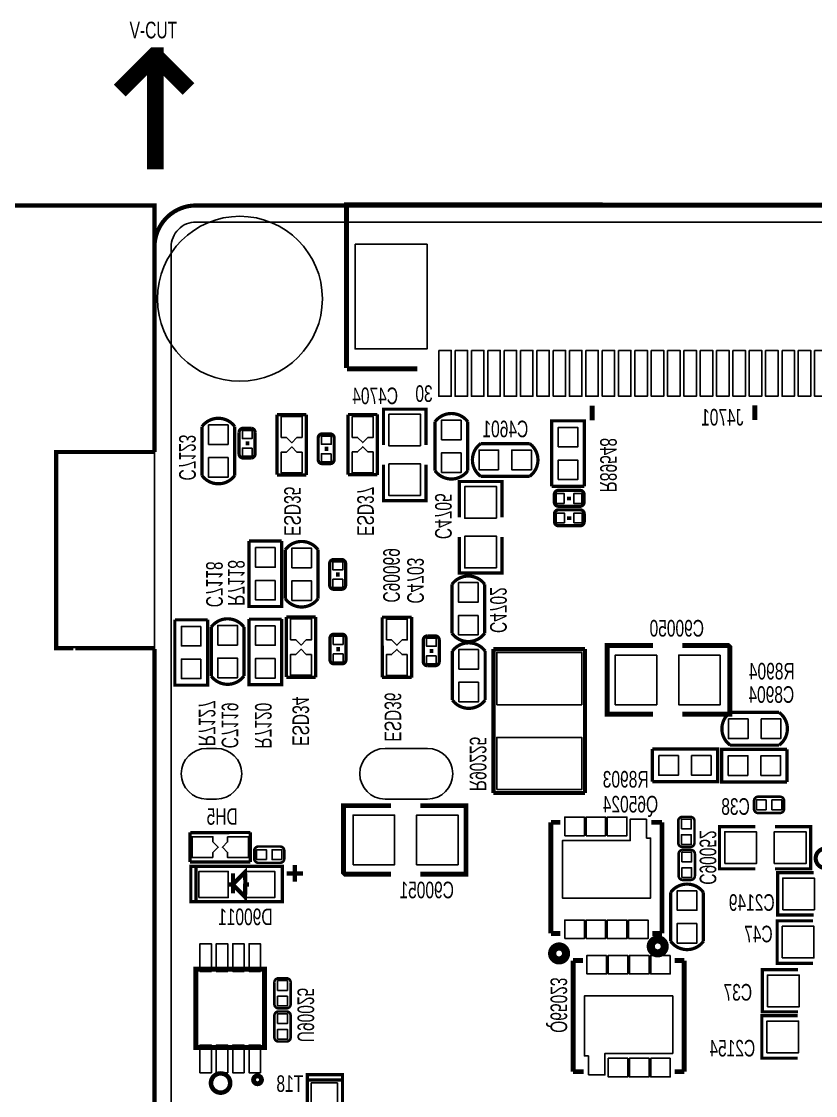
# Model space of a CAD drawing. Extents: x -74 to 86, y -67 to 30.
# Drawn here: x -37.12 to -12.83, y -3.31 to 29.56 of the extents above; entities that cross this region are included whole.
import ezdxf

# ---------------------------------------------------------------- set-up
doc = ezdxf.new("R2010")
doc.units = 0
for name, color, linetype in [('BG_OUTLINE', 3, 'CONTINUOUS'), ('BG_SILKSCREEN_BOTTOM', 2, 'CONTINUOUS'), ('PG_SILKSCREEN_BOTTOM', 6, 'CONTINUOUS'), ('PIN_SOLDERMASK_BOTTOM', 7, 'CONTINUOUS'), ('RD_SILKSCREEN_BOTTOM', 8, 'CONTINUOUS'), ('RKI_ALL', 9, 'CONTINUOUS')]:
    doc.layers.add(name, color=color, linetype=linetype)

msp = doc.modelspace()

# ---------------------------------------------------------------- linework, layer by layer
at = {"layer": 'BG_OUTLINE'}
for points, const_width in [([(-33.024826, 25.028906), (-33.024826, 28.508706), (-33.050226, 28.508706), (-34.117026, 27.441906)], 0.508), ([(-33.024826, 28.508706), (-32.008826, 27.492706)], 0.508), ([(-33.055306, 16.382746), (-36.058348, 16.382746), (-36.058348, 10.382758), (-35.53841, 10.382758)], 0.127), ([(-35.53841, 10.380472), (-35.53841, 10.382758), (-33.055306, 10.382758)], 0.127)]:
    msp.add_lwpolyline(points, dxfattribs=dict(at, const_width=const_width))
at = {"layer": 'BG_OUTLINE', "const_width": 0.127}
for points in [[(-40.896794, 22.658578, -0.414214), (-39.626794, 23.928578), (-33.050226, 23.928578), (-33.050226, 22.658578)], [(-33.050226, 16.384778), (-33.050226, 22.658578, -0.414214), (-31.780226, 23.928578)], [(-31.805626, 23.928578), (21.381974, 23.928578, -0.414214), (22.651974, 22.658578)], [(-31.780226, -67.071494, -0.414214), (-33.050226, -65.801494), (-33.050226, 10.360406)]]:
    msp.add_lwpolyline(points, format="xyb", dxfattribs=at)
at = {"layer": 'BG_OUTLINE'}
for points in [[(22.651974, -65.801494, -0.414214), (21.381974, -67.071494), (-31.780226, -67.071494, -0.414214), (-33.050226, -65.801494), (-33.050226, 22.658578, -0.414214), (-31.780226, 23.928578), (21.381974, 23.928578, -0.414214), (22.651974, 22.658578)], [(21.381974, 23.928578), (-31.780226, 23.928578, 0.414214), (-33.050226, 22.658578), (-33.050226, -65.801494, 0.414214), (-31.780226, -67.071494), (21.381974, -67.071494, 0.414214), (22.651974, -65.801494), (22.651974, 22.658578, 0.414214)]]:
    msp.add_lwpolyline(points, format="xyb", close=True, dxfattribs=at)
at = {"layer": 'PG_SILKSCREEN_BOTTOM'}
for points, const_width in [([(-27.172666, 18.951702), (-27.172666, 23.950422), (-6.593586, 23.930102), (-6.593586, 18.972022)], 0.1524), ([(-25.013666, 18.931382), (-27.162506, 18.931382)], 0.1524), ([(-27.162506, 18.931382), (-26.784046, 18.931382)], 0.1524), ([(-19.664426, 17.801082), (-19.664426, 17.351502)], 0.14986), ([(-14.683486, 17.811242), (-14.683486, 17.361662)], 0.14986), ([(-29.303218, 17.528032), (-28.403042, 17.528032)], 0.100076), ([(-29.30017, 15.686278), (-29.30271, 17.525238)], 0.100076), ([(-28.40355, 17.530318), (-28.40355, 15.681198)], 0.100076), ([(-27.130248, 17.532096), (-26.230072, 17.532096)], 0.100076), ([(-27.1272, 15.690342), (-27.12974, 17.529302)], 0.100076), ([(-26.23058, 17.534382), (-26.23058, 15.685262)], 0.100076), ([(-26.044398, 16.596614), (-26.044398, 17.696434), (-24.743918, 17.696434), (-24.743918, 16.596614)], 0.09906), ([(-31.597092, 15.665196), (-31.597092, 17.163796)], 0.09906), ([(-30.596332, 17.163796), (-30.596332, 15.665196)], 0.09906), ([(-30.09392, 17.110456), (-30.34284, 17.110456)], 0.09906), ([(-24.467312, 15.811246), (-24.467312, 17.309846)], 0.09906), ([(-23.466552, 17.309846), (-23.466552, 15.811246)], 0.09906), ([(-20.901406, 15.337536), (-20.901406, 17.339056), (-19.900646, 17.339056), (-19.900646, 15.337536)], 0.09906), ([(-27.67457, 16.93799), (-27.92349, 16.93799)], 0.09906), ([(-30.15234, 16.650716), (-30.2641, 16.650716)], 0.12954), ([(-27.73299, 16.47825), (-27.84475, 16.47825)], 0.12954), ([(-23.071074, 16.641826), (-21.572474, 16.641826)], 0.09906), ([(-26.044398, 15.997174), (-26.044398, 14.897354), (-24.743918, 14.897354), (-24.743918, 15.997174)], 0.09906), ([(-28.403042, 15.683484), (-29.303218, 15.683484)], 0.100076), ([(-26.230072, 15.687548), (-27.130248, 15.687548)], 0.100076), ([(-23.722076, 14.380972), (-23.722076, 15.480792), (-22.421596, 15.480792), (-22.421596, 14.380972)], 0.09906), ([(-21.572474, 15.641066), (-23.071074, 15.641066)], 0.09906), ([(-19.900646, 15.337536), (-20.901406, 15.337536)], 0.09906), ([(-19.90852, 14.843252), (-19.90852, 15.092172)], 0.09906), ([(-20.36826, 14.901672), (-20.36826, 15.013432)], 0.12954), ([(-20.363688, 14.306296), (-20.363688, 14.418056)], 0.12954), ([(-19.903948, 14.247876), (-19.903948, 14.496796)], 0.09906), ([(-23.722076, 13.781532), (-23.722076, 12.681712), (-22.421596, 12.681712), (-22.421596, 13.781532)], 0.09906), ([(-30.15869, 13.65885), (-29.15793, 13.65885)], 0.09906), ([(-29.15793, 13.65885), (-29.15793, 11.65733), (-30.15869, 11.65733), (-30.15869, 13.65885)], 0.09906), ([(-29.049472, 11.895582), (-29.049472, 13.394182)], 0.09906), ([(-28.048712, 13.394182), (-28.048712, 11.895582)], 0.09906), ([(-27.323034, 13.093954), (-27.571954, 13.093954)], 0.09906), ([(-27.381454, 12.634214), (-27.493214, 12.634214)], 0.12954), ([(-23.950168, 10.837672), (-23.950168, 12.336272)], 0.09906), ([(-22.949408, 12.336272), (-22.949408, 10.837672)], 0.09906), ([(-32.428434, 11.250422), (-31.427674, 11.250422)], 0.09906), ([(-31.427674, 11.250422), (-31.427674, 9.248902), (-32.428434, 9.248902), (-32.428434, 11.250422)], 0.09906), ([(-30.157674, 11.270234), (-29.156914, 11.270234)], 0.09906), ([(-29.156914, 11.270234), (-29.156914, 9.268714), (-30.157674, 9.268714), (-30.157674, 11.270234)], 0.09906), ([(-29.016706, 11.337544), (-28.11653, 11.337544)], 0.100076), ([(-29.013658, 9.49579), (-29.016198, 11.33475)], 0.100076), ([(-28.117038, 11.33983), (-28.117038, 9.49071)], 0.100076), ([(-26.086308, 11.331448), (-25.186132, 11.331448)], 0.100076), ([(-26.08326, 9.489694), (-26.0858, 11.328654)], 0.100076), ([(-25.18664, 11.333734), (-25.18664, 9.484614)], 0.100076), ([(-31.315152, 9.529064), (-31.315152, 11.027664)], 0.09906), ([(-30.314392, 11.027664), (-30.314392, 9.529064)], 0.09906), ([(-27.31262, 10.81151), (-27.56154, 10.81151)], 0.09906), ([(-24.459438, 10.7569), (-24.708358, 10.7569)], 0.09906), ([(-17.799304, 10.46099), (-19.198844, 10.46099), (-19.198844, 8.36295), (-17.799304, 8.36295)], 0.14986), ([(-16.900144, 10.46099), (-15.500604, 10.46099), (-15.449804, 10.41273), (-15.449804, 8.36295), (-16.900144, 8.36295)], 0.14986), ([(-27.37104, 10.35177), (-27.4828, 10.35177)], 0.12954), ([(-24.517858, 10.29716), (-24.629618, 10.29716)], 0.12954), ([(-23.936452, 8.794242), (-23.936452, 10.292842)], 0.09906), ([(-22.935692, 10.292842), (-22.935692, 8.794242)], 0.09906), ([(-22.680168, 10.353294), (-22.680168, 5.953506)], 0.127), ([(-19.880072, 10.353294), (-22.680168, 10.353294)], 0.127), ([(-19.880072, 5.953506), (-19.880072, 10.353294)], 0.127), ([(-28.11653, 9.492996), (-29.016706, 9.492996)], 0.100076), ([(-25.186132, 9.4869), (-26.086308, 9.4869)], 0.100076), ([(-15.439898, 8.41629), (-13.941298, 8.41629)], 0.09906), ([(-17.822418, 6.29412), (-17.822418, 7.29488)], 0.09906), ([(-17.822418, 7.29488), (-15.820898, 7.29488), (-15.820898, 6.29412), (-17.822418, 6.29412)], 0.09906), ([(-13.69695, 6.28904), (-15.69847, 6.28904), (-15.69847, 7.2898), (-13.69695, 7.2898)], 0.09906), ([(-13.941298, 7.41553), (-15.439898, 7.41553)], 0.09906), ([(-13.69695, 7.2898), (-13.69695, 6.28904)], 0.09906), ([(-22.680168, 5.953506), (-19.880072, 5.953506)], 0.127), ([(-25.818084, 3.465576), (-27.217624, 3.465576), (-27.268424, 3.513836), (-27.268424, 5.563616), (-25.818084, 5.563616)], 0.14986), ([(-24.918924, 3.465576), (-23.519384, 3.465576), (-23.519384, 5.563616), (-24.918924, 5.563616)], 0.14986), ([(-13.78966, 5.46862), (-13.78966, 5.70738)], 0.07874), ([(-20.924012, 5.054092), (-20.635976, 5.054092)], 0.150114), ([(-20.924012, 1.654048), (-20.924012, 5.054092)], 0.150114), ([(-17.523968, 5.054092), (-17.850358, 5.054092)], 0.150114), ([(-17.523968, 1.654048), (-17.523968, 5.054092)], 0.150114), ([(-14.67231, 4.917694), (-15.76451, 4.917694), (-15.76451, 3.629914), (-14.67231, 3.629914)], 0.09906), ([(-14.06271, 4.917694), (-12.97305, 4.917694), (-12.97305, 3.629914), (-14.06271, 3.629914)], 0.09906), ([(-31.961074, 3.842512), (-31.961074, 4.742688)], 0.100076), ([(-31.95828, 4.73964), (-30.11932, 4.74218)], 0.100076), ([(-30.116526, 4.742688), (-30.116526, 3.842512)], 0.100076), ([(-16.89862, 4.30149), (-16.65986, 4.30149)], 0.07874), ([(-29.08046, 3.94462), (-29.08046, 4.18338)], 0.07874), ([(-30.11424, 3.84302), (-31.96336, 3.84302)], 0.100076), ([(-31.78048, 3.7084), (-31.78048, 2.64922), (-31.79064, 2.6289)], 0.09906), ([(-28.76042, 3.74904), (-28.76042, 3.2385)], 0.12954), ([(-28.76042, 3.74904), (-28.76042, 3.2385)], 0.12954), ([(-30.65018, 3.48996), (-30.65018, 2.88036)], 0.12954), ([(-28.5115, 3.48996), (-29.01188, 3.48996)], 0.12954), ([(-28.5115, 3.48996), (-29.01188, 3.48996)], 0.12954), ([(-16.886682, 3.291078), (-16.647922, 3.291078)], 0.07874), ([(-12.886182, 3.514852), (-13.986002, 3.514852), (-13.986002, 2.214372), (-12.886182, 2.214372)], 0.09906), ([(-30.66034, 3.1496), (-30.78988, 3.1496)], 0.12954), ([(-30.28188, 3.1496), (-30.15996, 3.1496)], 0.12954), ([(-17.258538, 1.411986), (-17.258538, 2.910586)], 0.09906), ([(-16.257778, 2.910586), (-16.257778, 1.411986)], 0.09906), ([(-12.901168, 2.040128), (-14.000988, 2.040128), (-14.000988, 0.739648), (-12.901168, 0.739648)], 0.09906), ([(-20.63623, 1.654048), (-20.924012, 1.654048)], 0.150114), ([(-17.824958, 1.654048), (-17.523968, 1.654048)], 0.150114), ([(-20.24507, 0.823722), (-20.24507, -2.576322)], 0.150114), ([(-19.94408, 0.823722), (-20.24507, 0.823722)], 0.150114), ([(-17.132808, 0.823722), (-16.845026, 0.823722)], 0.150114), ([(-16.845026, 0.823722), (-16.845026, -2.576322)], 0.150114), ([(-13.362432, 0.546608), (-14.454632, 0.546608), (-14.454632, -0.743966), (-13.362432, -0.743712)], 0.09906), ([(-29.01442, 0.28194), (-29.25318, 0.28194)], 0.07874), ([(-13.36929, -0.862584), (-14.46911, -0.862584), (-14.46911, -2.163064), (-13.36929, -2.163064)], 0.09906), ([(-29.25318, -1.65354), (-29.01442, -1.65354)], 0.07874), ([(-20.24507, -2.576322), (-19.91868, -2.576322)], 0.150114), ([(-16.845026, -2.576322), (-17.133062, -2.576322)], 0.150114), ([(-27.297634, -2.829306), (-28.356814, -2.829306), (-28.377134, -2.819146)], 0.09906)]:
    msp.add_lwpolyline(points, dxfattribs=dict(at, const_width=const_width))
for points, const_width in [([(-31.597092, 17.163796, -0.504821), (-30.596332, 17.163796)], 0.09906), ([(-24.467312, 17.309846, -0.504821), (-23.466552, 17.309846)], 0.09906), ([(-30.34284, 17.110456, 0.396032), (-30.46222, 16.991076)], 0.09906), ([(-29.97454, 16.320516), (-29.97454, 16.991076, 0.395283), (-30.09392, 17.110456)], 0.09906), ([(-30.46222, 16.991076), (-30.46222, 16.320516, 0.397554), (-30.34284, 16.201136)], 0.09906), ([(-27.92349, 16.93799, 0.396032), (-28.04287, 16.81861)], 0.09906), ([(-28.04287, 16.81861), (-28.04287, 16.14805, 0.397554), (-27.92349, 16.02867)], 0.09906), ([(-27.55519, 16.14805), (-27.55519, 16.81861, 0.395283), (-27.67457, 16.93799)], 0.09906), ([(-23.071074, 16.641826, 0.505878), (-23.071074, 15.641066)], 0.09906), ([(-21.572474, 16.641826, -0.504821), (-21.572474, 15.641066)], 0.09906), ([(-30.34284, 16.201136), (-30.09392, 16.201136, 0.396798), (-29.97454, 16.320516)], 0.09906), ([(-27.92349, 16.02867), (-27.67457, 16.02867, 0.396798), (-27.55519, 16.14805)], 0.09906), ([(-24.467312, 15.811246, 0.505878), (-23.466552, 15.811246)], 0.09906), ([(-31.597092, 15.665196, 0.505878), (-30.596332, 15.665196)], 0.09906), ([(-20.0279, 15.211552), (-20.69846, 15.211552, 0.397554), (-20.81784, 15.092172)], 0.09906), ([(-20.81784, 15.092172), (-20.81784, 14.843252, 0.396798), (-20.69846, 14.723872)], 0.09906), ([(-19.90852, 15.092172, 0.396032), (-20.0279, 15.211552)], 0.09906), ([(-20.69846, 14.723872), (-20.0279, 14.723872, 0.395283), (-19.90852, 14.843252)], 0.09906), ([(-20.023328, 14.616176), (-20.693888, 14.616176, 0.397554), (-20.813268, 14.496796)], 0.09906), ([(-20.813268, 14.496796), (-20.813268, 14.247876, 0.396798), (-20.693888, 14.128496)], 0.09906), ([(-19.903948, 14.496796, 0.396032), (-20.023328, 14.616176)], 0.09906), ([(-20.693888, 14.128496), (-20.023328, 14.128496, 0.395283), (-19.903948, 14.247876)], 0.09906), ([(-28.048712, 13.394182, 0.505878), (-29.049472, 13.394182)], 0.09906), ([(-27.571954, 13.093954, 0.396032), (-27.691334, 12.974574)], 0.09906), ([(-27.691334, 12.974574), (-27.691334, 12.304014, 0.397554), (-27.571954, 12.184634)], 0.09906), ([(-27.203654, 12.304014), (-27.203654, 12.974574, 0.395283), (-27.323034, 13.093954)], 0.09906), ([(-23.950168, 12.336272, -0.504821), (-22.949408, 12.336272)], 0.09906), ([(-27.571954, 12.184634), (-27.323034, 12.184634, 0.396798), (-27.203654, 12.304014)], 0.09906), ([(-28.048712, 11.895582, -0.504821), (-29.049472, 11.895582)], 0.09906), ([(-30.314392, 11.027664, 0.505878), (-31.315152, 11.027664)], 0.09906), ([(-27.56154, 10.81151, 0.396032), (-27.68092, 10.69213)], 0.09906), ([(-27.19324, 10.02157), (-27.19324, 10.69213, 0.395283), (-27.31262, 10.81151)], 0.09906), ([(-23.950168, 10.837672, 0.505878), (-22.949408, 10.837672)], 0.09906), ([(-27.68092, 10.69213), (-27.68092, 10.02157, 0.397554), (-27.56154, 9.90219)], 0.09906), ([(-24.708358, 10.7569, 0.396032), (-24.827738, 10.63752)], 0.09906), ([(-24.827738, 10.63752), (-24.827738, 9.96696, 0.397554), (-24.708358, 9.84758)], 0.09906), ([(-24.340058, 9.96696), (-24.340058, 10.63752, 0.395283), (-24.459438, 10.7569)], 0.09906), ([(-23.936452, 10.292842, -0.504821), (-22.935692, 10.292842)], 0.09906), ([(-27.56154, 9.90219), (-27.31262, 9.90219, 0.396798), (-27.19324, 10.02157)], 0.09906), ([(-24.708358, 9.84758), (-24.459438, 9.84758, 0.396798), (-24.340058, 9.96696)], 0.09906), ([(-30.314392, 9.529064, -0.504821), (-31.315152, 9.529064)], 0.09906), ([(-23.936452, 8.794242, 0.505878), (-22.935692, 8.794242)], 0.09906), ([(-15.439898, 7.41553, -0.504821), (-15.439898, 8.41629)], 0.09906), ([(-13.941298, 7.41553, 0.505878), (-13.941298, 8.41629)], 0.09906), ([(-13.9192, 5.83692), (-14.5796, 5.83692, 0.42804), (-14.70914, 5.70738)], 0.07874), ([(-14.70914, 5.70738), (-14.70914, 5.46862, 0.42804), (-14.5796, 5.33908)], 0.07874), ([(-13.78966, 5.70738, 0.42804), (-13.9192, 5.83692)], 0.07874), ([(-16.65986, 5.22097), (-16.89862, 5.22097, 0.42804), (-17.02816, 5.09143)], 0.07874), ([(-16.53032, 4.43103), (-16.53032, 5.09143, 0.42804), (-16.65986, 5.22097)], 0.07874), ([(-14.5796, 5.33908), (-13.9192, 5.33908, 0.42804), (-13.78966, 5.46862)], 0.07874), ([(-17.02816, 5.09143), (-17.02816, 4.43103, 0.42804), (-16.89862, 4.30149)], 0.07874), ([(-29.21, 4.31292), (-29.8704, 4.31292, 0.42804), (-29.99994, 4.18338)], 0.07874), ([(-29.08046, 4.18338, 0.42804), (-29.21, 4.31292)], 0.07874), ([(-16.65986, 4.30149, 0.42804), (-16.53032, 4.43103)], 0.07874), ([(-29.99994, 4.18338), (-29.99994, 3.94462, 0.42804), (-29.8704, 3.81508)], 0.07874), ([(-29.8704, 3.81508), (-29.21, 3.81508, 0.42804), (-29.08046, 3.94462)], 0.07874), ([(-16.647922, 4.210558), (-16.886682, 4.210558, 0.42804), (-17.016222, 4.081018)], 0.07874), ([(-17.016222, 4.081018), (-17.016222, 3.420618, 0.42804), (-16.886682, 3.291078)], 0.07874), ([(-16.518382, 3.420618), (-16.518382, 4.081018, 0.42804), (-16.647922, 4.210558)], 0.07874), ([(-16.647922, 3.291078, 0.42804), (-16.518382, 3.420618)], 0.07874), ([(-17.258538, 2.910586, -0.504821), (-16.257778, 2.910586)], 0.09906), ([(-17.258538, 1.411986, 0.505878), (-16.257778, 1.411986)], 0.09906), ([(-29.25318, 0.28194, 0.42804), (-29.38272, 0.1524)], 0.07874), ([(-29.38272, 0.1524), (-29.38272, -0.508, 0.42804), (-29.25318, -0.63754)], 0.07874), ([(-28.88488, -0.508), (-28.88488, 0.1524, 0.42804), (-29.01442, 0.28194)], 0.07874), ([(-29.25318, -0.63754), (-29.01442, -0.63754, 0.42804), (-28.88488, -0.508)], 0.07874), ([(-29.01442, -0.73406), (-29.25318, -0.73406, 0.42804), (-29.38272, -0.8636)], 0.07874), ([(-29.38272, -0.8636), (-29.38272, -1.524, 0.42804), (-29.25318, -1.65354)], 0.07874), ([(-28.88488, -1.524), (-28.88488, -0.8636, 0.42804), (-29.01442, -0.73406)], 0.07874), ([(-29.01442, -1.65354, 0.42804), (-28.88488, -1.524)], 0.07874)]:
    msp.add_lwpolyline(points, format="xyb", dxfattribs=dict(at, const_width=const_width))
for points, const_width in [([(-12.222226, 3.95224, 1), (-12.822174, 3.95224, 1)], 0.127), ([(-20.4597, 1.041654, 1), (-20.885912, 1.041654, 1)], 0.249936), ([(-17.441926, 1.258316, 1), (-17.868138, 1.258316, 1)], 0.249936), ([(-30.728666, -2.92354, 1), (-31.328614, -2.92354, 1)], 0.127), ([(-29.778706, -2.824988, 1), (-30.019294, -2.825012, 1)], 0.14986)]:
    msp.add_lwpolyline(points, format="xyb", close=True, dxfattribs=dict(at, const_width=const_width))
for points, const_width in [([(-29.14142, 3.7084), (-31.93034, 3.7084), (-31.9405, 3.7084), (-31.9405, 2.6289), (-31.93034, 2.6289), (-29.14142, 2.6289)], 0.09906), ([(-30.66034, 3.1496), (-30.28188, 3.5306), (-30.27172, 3.24866), (-30.28188, 2.7686)], 0.12954), ([(-29.683964, 0.564896), (-31.784036, 0.564896), (-31.784036, -1.834896), (-29.683964, -1.834896)], 0.1524), ([(-27.297634, -5.468366), (-27.297634, -2.679446), (-27.297634, -2.669286), (-28.377134, -2.669286), (-28.377134, -2.679446), (-28.377134, -5.468366)], 0.09906)]:
    msp.add_lwpolyline(points, close=True, dxfattribs=dict(at, const_width=const_width))
at = {"layer": 'PIN_SOLDERMASK_BOTTOM'}
for points in [[(-26.913586, 22.741382), (-26.913586, 19.540982), (-24.713946, 19.540982), (-24.713946, 22.741382)], [(-24.353266, 19.491452), (-24.353266, 18.091912), (-23.972266, 18.091912), (-23.972266, 19.491452)], [(-23.852886, 19.491452), (-23.852886, 18.091912), (-23.471886, 18.091912), (-23.471886, 19.491452)], [(-23.355046, 19.491452), (-23.355046, 18.091912), (-22.974046, 18.091912), (-22.974046, 19.491452)], [(-22.854666, 19.491452), (-22.854666, 18.091912), (-22.473666, 18.091912), (-22.473666, 19.491452)], [(-22.354286, 19.491452), (-22.354286, 18.091912), (-21.973286, 18.091912), (-21.973286, 19.491452)], [(-21.853906, 19.491452), (-21.853906, 18.091912), (-21.472906, 18.091912), (-21.472906, 19.491452)], [(-21.353526, 19.491452), (-21.353526, 18.091912), (-20.972526, 18.091912), (-20.972526, 19.491452)], [(-20.853146, 19.491452), (-20.853146, 18.091912), (-20.472146, 18.091912), (-20.472146, 19.491452)], [(-20.355306, 19.491452), (-20.355306, 18.091912), (-19.974306, 18.091912), (-19.974306, 19.491452)], [(-19.854926, 19.491452), (-19.854926, 18.091912), (-19.473926, 18.091912), (-19.473926, 19.491452)], [(-19.354546, 19.491452), (-19.354546, 18.091912), (-18.973546, 18.091912), (-18.973546, 19.491452)], [(-18.854166, 19.491452), (-18.854166, 18.091912), (-18.473166, 18.091912), (-18.473166, 19.491452)], [(-18.353786, 19.491452), (-18.353786, 18.091912), (-17.972786, 18.091912), (-17.972786, 19.491452)], [(-17.853406, 19.491452), (-17.853406, 18.091912), (-17.472406, 18.091912), (-17.472406, 19.491452)], [(-17.353026, 19.491452), (-17.353026, 18.091912), (-16.972026, 18.091912), (-16.972026, 19.491452)], [(-16.855186, 19.491452), (-16.855186, 18.091912), (-16.474186, 18.091912), (-16.474186, 19.491452)], [(-16.354806, 19.491452), (-16.354806, 18.091912), (-15.973806, 18.091912), (-15.973806, 19.491452)], [(-15.854426, 19.491452), (-15.854426, 18.091912), (-15.473426, 18.091912), (-15.473426, 19.491452)], [(-15.354046, 19.491452), (-15.354046, 18.091912), (-14.973046, 18.091912), (-14.973046, 19.491452)], [(-14.853666, 19.491452), (-14.853666, 18.091912), (-14.472666, 18.091912), (-14.472666, 19.491452)], [(-14.353286, 19.491452), (-14.353286, 18.091912), (-13.972286, 18.091912), (-13.972286, 19.491452)], [(-13.852906, 19.491452), (-13.852906, 18.091912), (-13.471906, 18.091912), (-13.471906, 19.491452)], [(-13.355066, 19.491452), (-13.355066, 18.091912), (-12.974066, 18.091912), (-12.974066, 19.491452)], [(-12.854686, 19.491452), (-12.854686, 18.091912), (-12.473686, 18.091912), (-12.473686, 19.491452)], [(-29.17317, 16.829278), (-29.01315, 16.829278), (-28.85313, 16.669258), (-28.69311, 16.829278), (-28.53309, 16.829278), (-28.53309, 17.466818), (-29.17317, 17.466818)], [(-27.0002, 16.833342), (-26.84018, 16.833342), (-26.68016, 16.673322), (-26.52014, 16.833342), (-26.36012, 16.833342), (-26.36012, 17.470882), (-27.0002, 17.470882)], [(-24.909018, 16.571214), (-24.909018, 17.541494), (-25.879298, 17.541494), (-25.879298, 16.571214)], [(-30.796992, 17.214596), (-31.396432, 17.214596), (-31.396432, 16.615156), (-30.796992, 16.615156)], [(-23.667212, 17.360646), (-24.266652, 17.360646), (-24.266652, 16.761206), (-23.667212, 16.761206)], [(-20.700746, 16.538956), (-20.101306, 16.538956), (-20.101306, 17.138396), (-20.700746, 17.138396)], [(-30.06344, 17.044416), (-30.36316, 17.044416), (-30.36316, 16.795496), (-30.06344, 16.795496)], [(-27.64409, 16.87195), (-27.94381, 16.87195), (-27.94381, 16.62303), (-27.64409, 16.62303)], [(-30.06344, 16.505936), (-30.36316, 16.505936), (-30.36316, 16.257016), (-30.06344, 16.257016)], [(-28.53309, 16.382238), (-28.69311, 16.382238), (-28.85313, 16.542258), (-29.01315, 16.382238), (-29.17317, 16.382238), (-29.17317, 15.744698), (-28.53309, 15.744698)], [(-26.36012, 16.386302), (-26.52014, 16.386302), (-26.68016, 16.546322), (-26.84018, 16.386302), (-27.0002, 16.386302), (-27.0002, 15.748762), (-26.36012, 15.748762)], [(-22.522434, 15.841726), (-22.522434, 16.441166), (-23.121874, 16.441166), (-23.121874, 15.841726)], [(-21.521674, 15.841726), (-21.521674, 16.441166), (-22.121114, 16.441166), (-22.121114, 15.841726)], [(-30.796992, 16.213836), (-31.396432, 16.213836), (-31.396432, 15.614396), (-30.796992, 15.614396)], [(-27.64409, 16.33347), (-27.94381, 16.33347), (-27.94381, 16.08455), (-27.64409, 16.08455)], [(-23.667212, 16.359886), (-24.266652, 16.359886), (-24.266652, 15.760446), (-23.667212, 15.760446)], [(-20.700746, 15.538196), (-20.101306, 15.538196), (-20.101306, 16.137636), (-20.700746, 16.137636)], [(-24.909018, 15.052294), (-24.909018, 16.022574), (-25.879298, 16.022574), (-25.879298, 15.052294)], [(-22.586696, 14.355572), (-22.586696, 15.325852), (-23.556976, 15.325852), (-23.556976, 14.355572)], [(-20.51304, 14.812772), (-20.51304, 15.112492), (-20.76196, 15.112492), (-20.76196, 14.812772)], [(-19.97456, 14.812772), (-19.97456, 15.112492), (-20.22348, 15.112492), (-20.22348, 14.812772)], [(-20.508468, 14.217396), (-20.508468, 14.517116), (-20.757388, 14.517116), (-20.757388, 14.217396)], [(-19.969988, 14.217396), (-19.969988, 14.517116), (-20.218908, 14.517116), (-20.218908, 14.217396)], [(-22.586696, 12.836652), (-22.586696, 13.806932), (-23.556976, 13.806932), (-23.556976, 12.836652)], [(-29.35859, 13.45819), (-29.95803, 13.45819), (-29.95803, 12.85875), (-29.35859, 12.85875)], [(-28.848812, 12.845542), (-28.249372, 12.845542), (-28.249372, 13.444982), (-28.848812, 13.444982)], [(-27.292554, 13.027914), (-27.592274, 13.027914), (-27.592274, 12.778994), (-27.292554, 12.778994)], [(-27.292554, 12.489434), (-27.592274, 12.489434), (-27.592274, 12.240514), (-27.292554, 12.240514)], [(-29.35859, 12.45743), (-29.95803, 12.45743), (-29.95803, 11.85799), (-29.35859, 11.85799)], [(-28.848812, 11.844782), (-28.249372, 11.844782), (-28.249372, 12.444222), (-28.848812, 12.444222)], [(-23.150068, 12.387072), (-23.749508, 12.387072), (-23.749508, 11.787632), (-23.150068, 11.787632)], [(-28.886658, 10.63879), (-28.726638, 10.63879), (-28.566618, 10.47877), (-28.406598, 10.63879), (-28.246578, 10.63879), (-28.246578, 11.27633), (-28.886658, 11.27633)], [(-25.95626, 10.632694), (-25.79624, 10.632694), (-25.63622, 10.472674), (-25.4762, 10.632694), (-25.31618, 10.632694), (-25.31618, 11.270234), (-25.95626, 11.270234)], [(-23.150068, 11.386312), (-23.749508, 11.386312), (-23.749508, 10.786872), (-23.150068, 10.786872)], [(-31.628334, 11.049762), (-32.227774, 11.049762), (-32.227774, 10.450322), (-31.628334, 10.450322)], [(-31.114492, 10.479024), (-30.515052, 10.479024), (-30.515052, 11.078464), (-31.114492, 11.078464)], [(-29.357574, 11.069574), (-29.957014, 11.069574), (-29.957014, 10.470134), (-29.357574, 10.470134)], [(-27.28214, 10.74547), (-27.58186, 10.74547), (-27.58186, 10.49655), (-27.28214, 10.49655)], [(-24.428958, 10.69086), (-24.728678, 10.69086), (-24.728678, 10.44194), (-24.428958, 10.44194)], [(-28.246578, 10.19175), (-28.406598, 10.19175), (-28.566618, 10.35177), (-28.726638, 10.19175), (-28.886658, 10.19175), (-28.886658, 9.55421), (-28.246578, 9.55421)], [(-27.28214, 10.20699), (-27.58186, 10.20699), (-27.58186, 9.95807), (-27.28214, 9.95807)], [(-25.31618, 10.185654), (-25.4762, 10.185654), (-25.63622, 10.345674), (-25.79624, 10.185654), (-25.95626, 10.185654), (-25.95626, 9.548114), (-25.31618, 9.548114)], [(-23.136352, 10.343642), (-23.735792, 10.343642), (-23.735792, 9.744202), (-23.136352, 9.744202)], [(-22.580092, 8.653399), (-19.980148, 8.653399), (-19.980148, 10.253345), (-22.580092, 10.253345)], [(-31.628334, 10.049002), (-32.227774, 10.049002), (-32.227774, 9.449562), (-31.628334, 9.449562)], [(-31.114492, 9.478264), (-30.515052, 9.478264), (-30.515052, 10.077704), (-31.114492, 10.077704)], [(-29.357574, 10.068814), (-29.957014, 10.068814), (-29.957014, 9.469374), (-29.357574, 9.469374)], [(-24.428958, 10.15238), (-24.728678, 10.15238), (-24.728678, 9.90346), (-24.428958, 9.90346)], [(-17.685004, 10.17143), (-18.955004, 10.17143), (-18.955004, 8.65251), (-17.685004, 8.65251)], [(-15.744444, 10.17143), (-17.014444, 10.17143), (-17.014444, 8.65251), (-15.744444, 8.65251)], [(-23.136352, 9.342882), (-23.735792, 9.342882), (-23.735792, 8.743442), (-23.136352, 8.743442)], [(-15.490698, 8.21563), (-15.490698, 7.61619), (-14.891258, 7.61619), (-14.891258, 8.21563)], [(-14.489938, 8.21563), (-14.489938, 7.61619), (-13.890498, 7.61619), (-13.890498, 8.21563)], [(-22.580092, 6.053455), (-19.980148, 6.053455), (-19.980148, 7.653401), (-22.580092, 7.653401)], [(-17.621758, 7.09422), (-17.621758, 6.49478), (-17.022318, 6.49478), (-17.022318, 7.09422)], [(-16.620998, 7.09422), (-16.620998, 6.49478), (-16.021558, 6.49478), (-16.021558, 7.09422)], [(-14.89837, 6.4897), (-14.89837, 7.08914), (-15.49781, 7.08914), (-15.49781, 6.4897)], [(-13.89761, 6.4897), (-13.89761, 7.08914), (-14.49705, 7.08914), (-14.49705, 6.4897)], [(-14.3383, 5.43814), (-14.3383, 5.73786), (-14.63802, 5.73786), (-14.63802, 5.43814)], [(-13.86078, 5.43814), (-13.86078, 5.73786), (-14.1605, 5.73786), (-14.1605, 5.43814)], [(-26.973784, 3.755136), (-25.703784, 3.755136), (-25.703784, 5.274056), (-26.973784, 5.274056)], [(-25.033224, 3.755136), (-23.763224, 3.755136), (-23.763224, 5.274056), (-25.033224, 5.274056)], [(-17.995138, 5.152644), (-17.995138, 4.572), (-17.872202, 4.572), (-17.872202, 2.737612), (-20.573238, 2.737612), (-20.573238, 4.494022), (-18.49628, 4.494022), (-18.49628, 5.152644)], [(-20.49907, 4.644136), (-19.899122, 4.644136), (-19.899122, 5.214112), (-20.49907, 5.214112)], [(-19.849084, 4.644136), (-19.249136, 4.644136), (-19.249136, 5.214112), (-19.849084, 5.214112)], [(-19.198844, 4.644136), (-18.598896, 4.644136), (-18.598896, 5.214112), (-19.198844, 5.214112)], [(-16.9291, 4.85013), (-16.62938, 4.85013), (-16.62938, 5.14985), (-16.9291, 5.14985)], [(-31.26232, 3.97256), (-31.26232, 4.13258), (-31.1023, 4.2926), (-31.26232, 4.45262), (-31.26232, 4.61264), (-31.89986, 4.61264), (-31.89986, 3.97256)], [(-30.81528, 4.61264), (-30.81528, 4.45262), (-30.9753, 4.2926), (-30.81528, 4.13258), (-30.81528, 3.97256), (-30.17774, 3.97256), (-30.17774, 4.61264)], [(-16.9291, 4.37261), (-16.62938, 4.37261), (-16.62938, 4.67233), (-16.9291, 4.67233)], [(-15.60703, 3.792474), (-14.63675, 3.792474), (-14.63675, 4.762754), (-15.60703, 4.762754)], [(-14.08811, 3.792474), (-13.11783, 3.792474), (-13.11783, 4.762754), (-14.08811, 4.762754)], [(-29.6291, 3.91414), (-29.6291, 4.21386), (-29.92882, 4.21386), (-29.92882, 3.91414)], [(-29.15158, 3.91414), (-29.15158, 4.21386), (-29.4513, 4.21386), (-29.4513, 3.91414)], [(-16.917162, 3.839718), (-16.617442, 3.839718), (-16.617442, 4.139438), (-16.917162, 4.139438)], [(-16.917162, 3.362198), (-16.617442, 3.362198), (-16.617442, 3.661918), (-16.917162, 3.661918)], [(-31.69158, 2.74955), (-30.79242, 2.74955), (-30.79242, 3.54965), (-31.69158, 3.54965)], [(-30.26918, 2.74955), (-29.37002, 2.74955), (-29.37002, 3.54965), (-30.26918, 3.54965)], [(-13.831062, 2.379472), (-12.860782, 2.379472), (-12.860782, 3.349752), (-13.831062, 3.349752)], [(-16.458438, 2.961386), (-17.057878, 2.961386), (-17.057878, 2.361946), (-16.458438, 2.361946)], [(-20.49907, 1.494028), (-19.899122, 1.494028), (-19.899122, 2.064004), (-20.49907, 2.064004)], [(-19.849084, 1.494028), (-19.249136, 1.494028), (-19.249136, 2.064004), (-19.849084, 2.064004)], [(-19.198844, 1.494028), (-18.598896, 1.494028), (-18.598896, 2.064004), (-19.198844, 2.064004)], [(-18.548858, 1.494028), (-17.94891, 1.494028), (-17.94891, 2.064004), (-18.548858, 2.064004)], [(-16.458438, 1.960626), (-17.057878, 1.960626), (-17.057878, 1.361186), (-16.458438, 1.361186)], [(-13.846048, 0.904748), (-12.875768, 0.904748), (-12.875768, 1.875028), (-13.846048, 1.875028)], [(-31.309056, 0.489966), (-31.309056, 1.33985), (-31.659068, 1.33985), (-31.659068, 0.489966)], [(-30.80893, 0.489966), (-30.80893, 1.33985), (-31.158942, 1.33985), (-31.158942, 0.489966)], [(-30.309058, 0.489966), (-30.309058, 1.33985), (-30.65907, 1.33985), (-30.65907, 0.489966)], [(-29.808932, 0.489966), (-29.808932, 1.33985), (-30.158944, 1.33985), (-30.158944, 0.489966)], [(-19.22018, 0.983742), (-19.820128, 0.983742), (-19.820128, 0.413766), (-19.22018, 0.413766)], [(-18.570194, 0.983742), (-19.170142, 0.983742), (-19.170142, 0.413766), (-18.570194, 0.413766)], [(-17.919954, 0.983742), (-18.519902, 0.983742), (-18.519902, 0.413766), (-17.919954, 0.413766)], [(-17.269968, 0.983742), (-17.869916, 0.983742), (-17.869916, 0.413766), (-17.269968, 0.413766)], [(-14.297152, -0.588772), (-13.326872, -0.588772), (-13.326872, 0.381508), (-14.297152, 0.381508)], [(-28.98394, 0.21082), (-29.28366, 0.21082), (-29.28366, -0.0889), (-28.98394, -0.0889)], [(-28.98394, -0.2667), (-29.28366, -0.2667), (-29.28366, -0.56642), (-28.98394, -0.56642)], [(-19.7739, -2.674874), (-19.7739, -2.09423), (-19.896836, -2.09423), (-19.896836, -0.259842), (-17.1958, -0.259842), (-17.1958, -2.016252), (-19.272758, -2.016252), (-19.272758, -2.674874)], [(-29.28366, -1.1049), (-28.98394, -1.1049), (-28.98394, -0.80518), (-29.28366, -0.80518)], [(-29.28366, -1.58242), (-28.98394, -1.58242), (-28.98394, -1.2827), (-29.28366, -1.2827)], [(-14.31417, -1.997964), (-13.34389, -1.997964), (-13.34389, -1.027684), (-14.31417, -1.027684)], [(-31.309056, -2.60985), (-31.309056, -1.759966), (-31.659068, -1.759966), (-31.659068, -2.60985)], [(-30.80893, -2.60985), (-30.80893, -1.759966), (-31.158942, -1.759966), (-31.158942, -2.60985)], [(-30.309058, -2.60985), (-30.309058, -1.759966), (-30.65907, -1.759966), (-30.65907, -2.60985)], [(-29.808932, -2.60985), (-29.808932, -1.759966), (-30.158944, -1.759966), (-30.158944, -2.60985)], [(-18.570194, -2.166366), (-19.170142, -2.166366), (-19.170142, -2.736342), (-18.570194, -2.736342)], [(-17.919954, -2.166366), (-18.519902, -2.166366), (-18.519902, -2.736342), (-17.919954, -2.736342)], [(-17.269968, -2.166366), (-17.869916, -2.166366), (-17.869916, -2.736342), (-17.269968, -2.736342)], [(-28.256484, -2.918206), (-28.256484, -3.817366), (-27.456384, -3.817366), (-27.456384, -2.918206)]]:
    msp.add_lwpolyline(points, close=True, dxfattribs=at)
for points in [[(-31.157164, 5.766054), (-31.456884, 5.766054, -1), (-31.456884, 7.315454), (-31.157164, 7.315454, -1)], [(-24.697944, 5.766054), (-25.998424, 5.766054, -1), (-25.998424, 7.315454), (-24.697944, 7.315454, -1)]]:
    msp.add_lwpolyline(points, format="xyb", close=True, dxfattribs=at)
for centre, radius in [((-30.439106, 21.072094), 2.52476), ((-31.02864, -2.92354), 0.250063)]:
    msp.add_circle(centre, radius, dxfattribs=at)
at = {"layer": 'RKI_ALL'}
msp.add_lwpolyline([(-31.780226, -66.563494, -0.414214), (-32.542226, -65.801494), (-32.542226, 22.658578, -0.414214), (-31.780226, 23.420578), (21.381974, 23.420578, -0.414214), (22.143974, 22.658578), (22.143974, -65.801494, -0.414214), (21.381974, -66.563494)], format="xyb", close=True, dxfattribs=at)

# ---------------------------------------------------------------- texts
at = {"layer": 'BG_OUTLINE', "width": 0.7}
msp.add_text('V-CUT', height=0.508, dxfattribs=at).set_placement((-33.812226, 29.042106))
at = {"layer": 'BG_SILKSCREEN_BOTTOM', "text_generation_flag": 2, "width": 0.7}
msp.add_text('30', height=0.508, dxfattribs=at).set_placement((-24.539956, 17.917414))
at = {"layer": 'RD_SILKSCREEN_BOTTOM', "text_generation_flag": 2, "width": 0.7}
for s, p in [('C4704', (-25.600406, 17.848834)), ('J4701', (-15.032482, 17.194784)), ('C4601', (-21.616416, 16.836136)), ('C90050', (-16.23949, 10.737596)), ('R8904', (-13.466064, 9.423908)), ('C8904', (-13.480542, 8.709914)), ('R8903', (-17.935194, 6.117082)), ('Q65024', (-17.64411, 5.355082)), ('C38', (-14.838426, 5.2832)), ('DH5', (-30.5054, 4.9784)), ('C90051', (-23.890224, 2.72923)), ('C2149', (-14.078204, 2.345436)), ('D90011', (-29.4386, 1.90754)), ('C47', (-14.139418, 1.382522)), ('C37', (-14.768322, -0.400812)), ('C2154', (-14.673072, -2.111502)), ('T18', (-28.50134, -3.19532))]:
    msp.add_text(s, height=0.508, dxfattribs=at).set_placement(p)
for s, p in [('C7123', (-32.297116, 15.512288)), ('R89548', (-19.416268, 15.147798)), ('ESD35', (-29.083, 13.8176)), ('ESD37', (-26.8478, 13.8176)), ('C4705', (-24.46782, 13.718032)), ('C90069', (-26.054304, 11.776202)), ('C7118', (-31.4706, 11.6332)), ('R7118', (-30.80131, 11.678158)), ('C4703', (-25.31999, 11.747246)), ('C4702', (-22.7838, 10.8458)), ('ESD34', (-28.829, 7.3914)), ('ESD36', (-26.0096, 7.5184)), ('R7127', (-31.696152, 7.384796)), ('C7119', (-30.995874, 7.316724)), ('R7120', (-29.975556, 7.310628)), ('R90225', (-23.405592, 6.006084)), ('C90052', (-16.37284, 3.142996)), ('Q65023', (-20.935696, -1.387094)), ('U90025', (-28.6766, -1.6764))]:
    msp.add_text(s, height=0.508, rotation=270, dxfattribs=at).set_placement(p)

doc.saveas('drawing.dxf')
